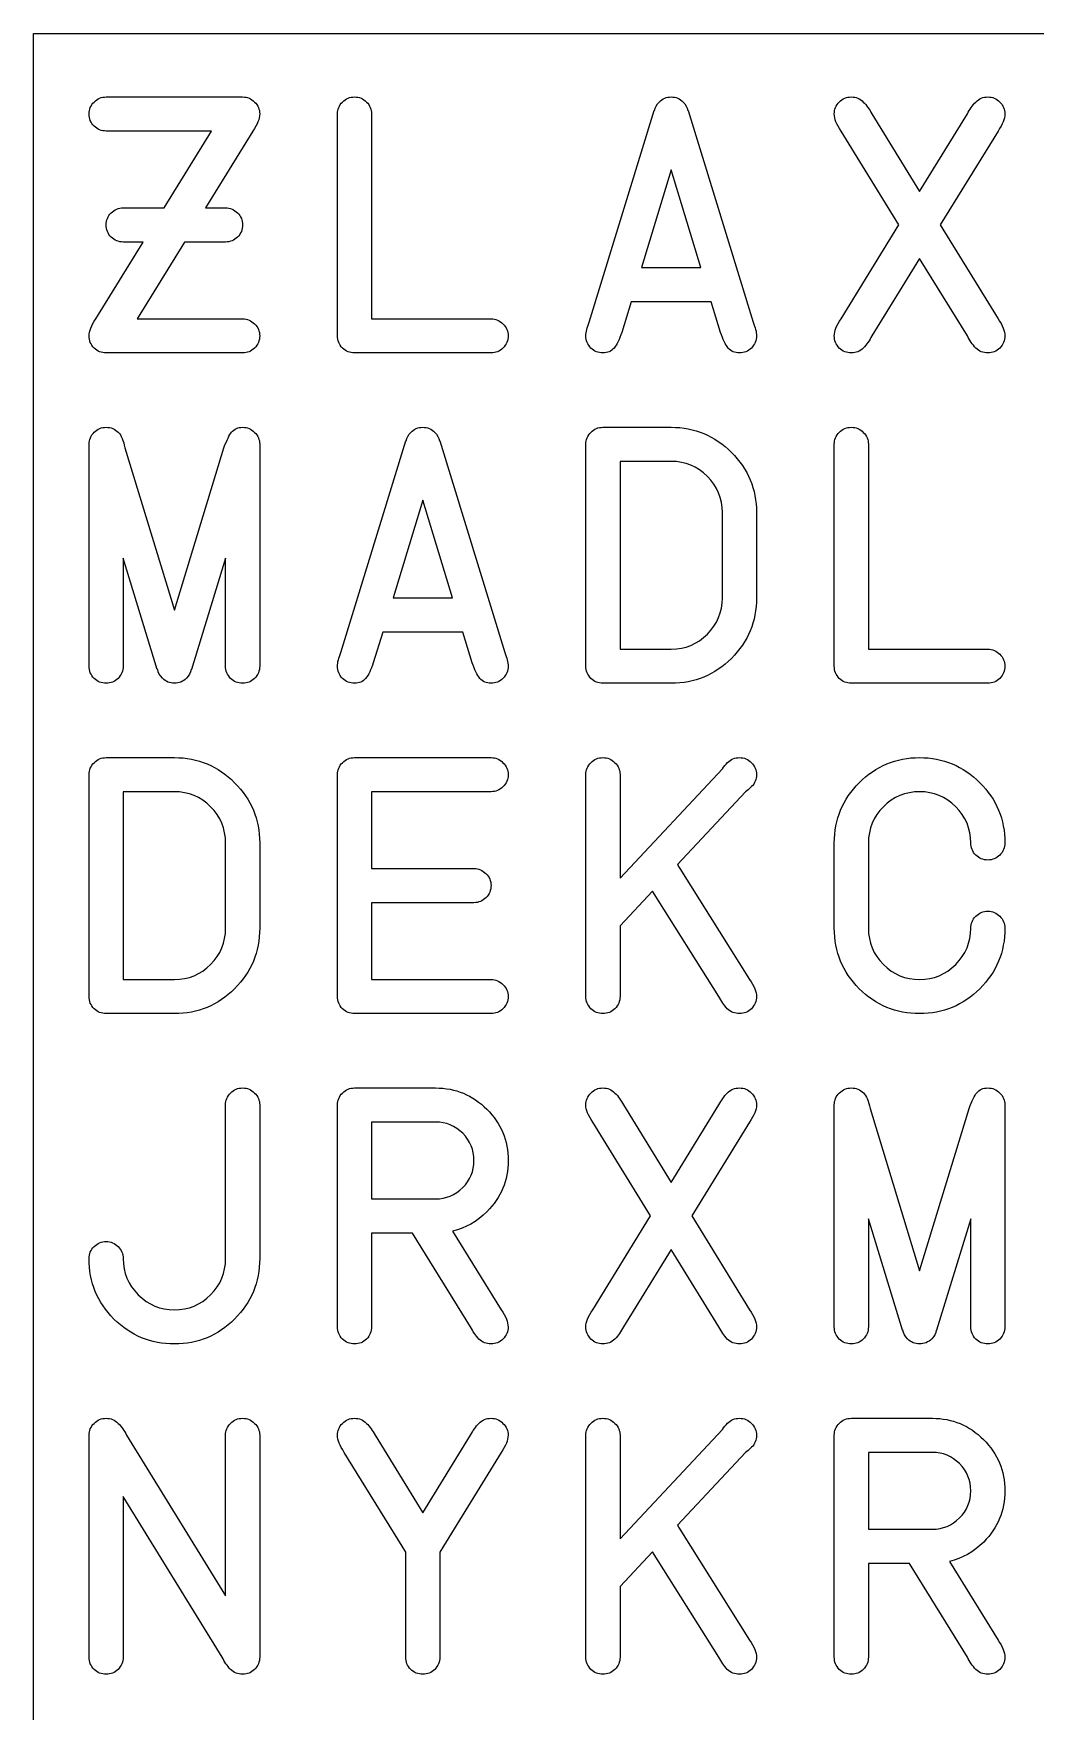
# Model space of a CAD drawing. Extents: x 0.3 to 81.7, y -40.7 to 31.5.
# Drawn here: x 2.86 to 11.42, y 17.19 to 31.53 of the extents above; entities that cross this region are included whole.
import ezdxf

# ---------------------------------------------------------------- set-up
doc = ezdxf.new("R2010")
doc.units = 0
doc.layers.add('Layer_1', color=7, linetype='CONTINUOUS')

msp = doc.modelspace()

# ---------------------------------------------------------------- linework, layer by layer
at = {"layer": 'Layer_1', "color": 7}
for p, q in [((2.8575, 31.531278), (81.710386, 31.531278)), ((2.8575, 2.8575), (2.8575, 31.531278)), ((3.478204, 30.989793), (4.644943, 30.989793)), ((5.455826, 28.948), (5.455826, 30.843952)), ((5.747511, 30.843952), (5.747511, 29.093844)), ((5.747511, 30.843952), (5.747511, 30.843952)), ((7.60846, 29.064673), (8.162661, 30.87312)), ((8.162661, 30.87312), (8.165579, 30.87312)), ((8.45143, 30.87312), (8.454345, 30.87312)), ((8.454345, 30.87312), (9.008547, 29.064673)), ((10.023612, 30.843952), (10.431971, 30.181828)), ((10.431971, 30.181828), (10.840329, 30.843952)), ((4.37951, 30.698108), (3.478204, 30.698108)), ((3.975526, 30.041817), (4.37951, 30.698108)), ((4.732448, 30.698108), (4.328465, 30.041817)), ((10.255501, 29.895976), (9.761096, 30.698108)), ((11.102845, 30.698108), (10.60844, 29.895976)), ((8.308503, 30.365588), (8.054737, 29.53137)), ((8.562269, 29.53137), (8.308503, 30.365588)), ((3.624046, 30.041817), (3.975526, 30.041817)), ((4.328465, 30.041817), (4.4991, 30.041817)), ((9.761096, 29.093844), (10.255501, 29.895976)), ((10.60844, 29.895976), (11.102845, 29.093844)), ((3.390698, 29.093844), (3.794682, 29.750132)), ((3.794682, 29.750132), (3.624046, 29.750132)), ((4.14762, 29.750132), (3.743637, 29.093844)), ((4.4991, 29.750132), (4.14762, 29.750132)), ((10.431971, 29.610124), (10.023612, 28.948)), ((10.840329, 28.948), (10.431971, 29.610124)), ((8.054737, 29.53137), (8.562269, 29.53137)), ((7.965774, 29.239685), (7.88556, 28.977168)), ((8.651233, 29.239685), (7.965774, 29.239685)), ((8.731446, 28.977168), (8.651233, 29.239685)), ((3.743637, 29.093844), (4.644943, 29.093844)), ((5.747511, 29.093844), (6.768408, 29.093844)), ((4.644943, 28.802159), (3.478204, 28.802159)), ((6.768408, 28.802159), (5.601669, 28.802159)), ((7.725134, 28.167218), (8.308503, 28.167218)), ((3.332362, 26.125425), (3.332362, 28.021377)), ((3.638631, 27.992206), (4.061573, 26.603789)), ((4.061573, 26.603789), (4.484516, 27.992206)), ((4.790785, 28.021377), (4.790785, 26.125425)), ((4.790785, 28.021377), (4.790785, 28.021377)), ((5.484993, 26.242098), (6.039193, 28.050545)), ((6.039193, 28.050545), (6.042112, 28.050545)), ((6.327963, 28.050545), (6.330881, 28.050545)), ((6.330881, 28.050545), (6.885082, 26.242098)), ((7.579291, 26.125425), (7.579291, 28.021377)), ((9.702757, 26.125425), (9.702757, 28.021377)), ((9.994441, 28.021377), (9.994441, 26.271266)), ((9.994441, 28.021377), (9.994441, 28.021377)), ((7.870976, 27.875533), (7.870976, 26.271266)), ((8.308503, 27.875533), (7.870976, 27.875533)), ((6.185036, 27.543013), (5.93127, 26.708795)), ((6.438802, 26.708795), (6.185036, 27.543013)), ((8.74603, 26.708795), (8.74603, 27.438007)), ((9.037715, 27.438007), (9.037715, 26.708795)), ((3.915731, 26.096257), (3.624046, 27.048608)), ((3.624046, 27.048608), (3.624046, 26.125425)), ((4.4991, 27.048608), (4.207416, 26.096257)), ((4.4991, 26.125425), (4.4991, 27.048608)), ((5.93127, 26.708795), (6.438802, 26.708795)), ((5.842306, 26.41711), (5.762093, 26.154593)), ((6.527768, 26.41711), (5.842306, 26.41711)), ((6.607981, 26.154593), (6.527768, 26.41711)), ((7.870976, 26.271266), (8.308503, 26.271266)), ((9.994441, 26.271266), (11.015338, 26.271266)), ((3.918647, 26.096257), (3.915731, 26.096257)), ((4.207416, 26.096257), (4.204498, 26.096257)), ((8.308503, 25.979584), (7.725134, 25.979584)), ((11.015338, 25.979584), (9.848599, 25.979584)), ((3.478204, 25.344643), (4.061573, 25.344643)), ((5.601669, 25.344643), (6.768408, 25.344643)), ((7.870976, 24.314995), (8.74603, 25.249845)), ((3.332361, 23.30285), (3.332361, 25.198802)), ((5.455826, 23.30285), (5.455826, 25.198802)), ((7.579291, 23.30285), (7.579291, 25.198802)), ((7.870976, 25.198802), (7.870976, 24.314995)), ((3.624046, 25.052958), (3.624046, 23.448691)), ((4.061573, 25.052958), (3.624046, 25.052958)), ((6.768408, 25.052958), (5.747511, 25.052958)), ((5.747511, 25.052958), (5.747511, 24.396667)), ((8.942918, 25.052958), (8.362465, 24.431671)), ((4.4991, 23.88622), (4.4991, 24.615432)), ((4.790785, 24.615432), (4.790785, 23.88622)), ((9.702757, 23.88622), (9.702757, 24.615432)), ((9.994441, 24.615432), (9.994441, 23.88622)), ((5.747511, 24.396667), (6.622565, 24.396667)), ((8.381425, 24.396667), (8.979378, 23.448691)), ((6.622565, 24.104982), (5.747511, 24.104982)), ((5.747511, 24.104982), (5.747511, 23.448691)), ((8.148076, 24.204155), (7.870976, 23.908095)), ((8.716862, 23.30285), (8.148076, 24.204155)), ((7.870976, 23.908095), (7.870976, 23.30285)), ((10.869495, 23.88622), (10.869495, 23.88622)), ((3.624046, 23.448691), (4.061573, 23.448691)), ((5.747511, 23.448691), (6.768408, 23.448691)), ((4.061573, 23.157009), (3.478204, 23.157009)), ((6.768408, 23.157009), (5.601669, 23.157009)), ((5.601669, 22.522068), (6.29442, 22.522068)), ((4.4991, 21.063645), (4.4991, 22.376227)), ((4.790785, 22.376227), (4.790785, 21.063645)), ((5.455826, 20.480275), (5.455826, 22.376227)), ((7.900145, 22.376227), (8.308503, 21.714103)), ((8.308503, 21.714103), (8.716862, 22.376227)), ((9.702755, 20.480275), (9.702755, 22.376227)), ((11.161176, 22.376227), (11.161176, 20.480275)), ((11.161179, 22.376227), (11.161176, 22.376227)), ((6.29442, 22.230383), (5.747511, 22.230383)), ((5.747511, 22.230383), (5.747511, 21.574092)), ((6.29442, 22.230383), (6.29442, 22.230383)), ((8.132034, 21.428251), (7.637628, 22.230383)), ((8.979378, 22.230383), (8.484972, 21.428251)), ((10.009024, 22.347056), (10.431967, 20.958639)), ((10.431967, 20.958639), (10.85491, 22.347056)), ((5.747511, 21.574092), (6.29442, 21.574092)), ((7.637628, 20.626116), (8.132034, 21.428251)), ((8.484972, 21.428251), (8.979378, 20.626116)), ((10.286124, 20.451107), (9.994439, 21.403458)), ((9.994439, 21.403458), (9.994439, 20.480275)), ((10.869491, 21.403458), (10.577806, 20.451107)), ((10.869491, 20.480275), (10.869491, 21.403458)), ((6.097533, 21.282407), (5.747511, 21.282407)), ((5.747511, 21.282407), (5.747511, 20.480275)), ((6.593397, 20.480275), (6.097533, 21.282407)), ((6.440262, 21.298451), (6.855913, 20.626116)), ((8.308503, 21.142399), (7.900145, 20.480275)), ((8.716862, 20.480275), (8.308503, 21.142399)), ((3.332361, 21.063645), (3.332361, 21.063645)), ((10.28904, 20.451107), (10.286124, 20.451107)), ((10.577806, 20.451107), (10.574891, 20.451107)), ((3.580293, 19.65574), (3.580293, 19.65574)), ((9.848599, 19.699493), (10.54135, 19.699493)), ((3.332361, 17.6577), (3.332361, 19.553652)), ((3.653215, 19.553652), (4.4991, 18.181273)), ((4.4991, 18.181273), (4.4991, 19.553652)), ((4.790785, 19.553652), (4.790785, 17.6577)), ((5.77668, 19.553652), (6.185038, 18.891528)), ((6.185038, 18.891528), (6.593397, 19.553652)), ((7.579291, 17.6577), (7.579291, 19.553652)), ((7.870976, 18.669845), (8.74603, 19.604695)), ((7.870976, 19.553652), (7.870976, 18.669845)), ((9.702757, 17.6577), (9.702757, 19.553652)), ((6.008569, 18.605676), (5.514163, 19.407808)), ((6.855913, 19.407808), (6.361508, 18.605676)), ((8.942918, 19.407808), (8.362465, 18.786521)), ((10.54135, 19.407808), (9.994441, 19.407808)), ((9.994441, 19.407808), (9.994441, 18.751517)), ((10.54135, 19.407808), (10.54135, 19.407808)), ((4.469932, 17.6577), (3.624046, 19.030076)), ((3.624046, 19.030076), (3.624046, 17.6577)), ((8.381425, 18.751517), (8.979378, 17.803541)), ((9.994441, 18.751517), (10.54135, 18.751517)), ((6.039196, 18.55609), (6.008569, 18.605676)), ((6.039196, 17.6577), (6.039196, 18.55609)), ((6.361508, 18.605676), (6.330881, 18.55609)), ((6.330881, 18.55609), (6.330881, 17.6577)), ((8.148076, 18.559005), (7.870976, 18.262945)), ((8.716862, 17.6577), (8.148076, 18.559005)), ((10.344463, 18.459832), (9.994441, 18.459832)), ((9.994441, 18.459832), (9.994441, 17.6577)), ((10.840327, 17.6577), (10.344463, 18.459832)), ((10.687193, 18.475876), (11.102843, 17.803541)), ((7.870976, 18.262945), (7.870976, 17.6577))]:
    msp.add_line(p, q, dxfattribs=at)
for points in [[(3.374656, 30.94604), (3.403824, 30.975209), (3.43834, 30.989793), (3.478204, 30.989793)], [(4.644943, 30.989793), (4.684806, 30.989793), (4.718836, 30.975209), (4.747033, 30.94604)], [(5.498121, 30.94604), (5.527289, 30.975209), (5.561805, 30.989793), (5.601669, 30.989793)], [(5.601669, 30.989793), (5.641532, 30.989793), (5.675562, 30.975209), (5.703759, 30.94604)], [(8.206415, 30.94604), (8.234611, 30.975209), (8.268641, 30.989793), (8.308505, 30.989793)], [(8.308505, 30.989793), (8.348368, 30.989793), (8.382884, 30.975209), (8.412053, 30.94604)], [(9.745053, 30.94604), (9.774221, 30.975209), (9.808737, 30.989793), (9.848601, 30.989793)], [(9.848601, 30.989793), (9.888465, 30.989793), (9.922494, 30.975209), (9.950691, 30.94604)], [(10.911792, 30.94604), (10.94096, 30.975209), (10.975476, 30.989793), (11.01534, 30.989793)], [(11.01534, 30.989793), (11.055204, 30.989793), (11.089234, 30.975209), (11.11743, 30.94604)], [(3.332361, 30.843952), (3.332361, 30.883815), (3.34646, 30.917844), (3.374656, 30.94604)], [(3.374656, 30.740402), (3.34646, 30.76957), (3.332361, 30.804087), (3.332361, 30.843952)], [(4.790785, 30.843952), (4.790785, 30.804087), (4.771339, 30.755472), (4.732448, 30.698108)], [(4.747033, 30.94604), (4.776201, 30.917844), (4.790785, 30.883815), (4.790785, 30.843952)], [(5.455826, 30.843952), (5.455826, 30.883815), (5.469924, 30.917844), (5.498121, 30.94604)], [(5.703759, 30.94604), (5.732927, 30.917844), (5.747511, 30.883815), (5.747511, 30.843952)], [(8.165579, 30.87312), (8.170441, 30.900343), (8.184053, 30.92465), (8.206415, 30.94604)], [(8.412053, 30.94604), (8.433443, 30.92465), (8.446569, 30.900343), (8.45143, 30.87312)], [(9.702759, 30.843952), (9.702759, 30.883815), (9.716857, 30.917844), (9.745053, 30.94604)], [(9.761096, 30.698108), (9.722204, 30.755472), (9.702759, 30.804087), (9.702759, 30.843952)], [(9.950691, 30.94604), (9.979859, 30.917844), (10.004166, 30.883815), (10.023612, 30.843952)], [(10.840329, 30.843952), (10.859775, 30.883815), (10.883596, 30.917844), (10.911792, 30.94604)], [(11.161182, 30.843952), (11.161182, 30.804087), (11.141737, 30.755472), (11.102845, 30.698108)], [(11.11743, 30.94604), (11.146598, 30.917844), (11.161182, 30.883815), (11.161182, 30.843952)], [(3.478204, 30.698108), (3.43834, 30.698108), (3.403824, 30.712206), (3.374656, 30.740402)], [(3.478204, 29.895976), (3.478204, 29.935839), (3.492302, 29.969868), (3.520498, 29.998064)], [(3.520498, 29.998064), (3.549667, 30.027233), (3.584183, 30.041817), (3.624046, 30.041817)], [(4.4991, 30.041817), (4.538964, 30.041817), (4.572994, 30.027233), (4.60119, 29.998064)], [(4.60119, 29.998064), (4.630359, 29.969868), (4.644943, 29.935839), (4.644943, 29.895976)], [(3.520498, 29.792429), (3.492302, 29.821597), (3.478204, 29.856113), (3.478204, 29.895976)], [(4.644943, 29.895976), (4.644943, 29.856113), (4.630359, 29.821597), (4.60119, 29.792429)], [(3.624046, 29.750132), (3.584183, 29.750132), (3.549667, 29.764231), (3.520498, 29.792429)], [(4.60119, 29.792429), (4.572994, 29.764231), (4.538964, 29.750132), (4.4991, 29.750132)], [(3.332361, 28.948), (3.332361, 28.987863), (3.351807, 29.036478), (3.390698, 29.093844)], [(4.644943, 29.093844), (4.684806, 29.093844), (4.718836, 29.07926), (4.747033, 29.050091)], [(4.747033, 29.050091), (4.776201, 29.021893), (4.790785, 28.987863), (4.790785, 28.948)], [(6.768408, 29.093844), (6.808271, 29.093844), (6.842301, 29.07926), (6.870497, 29.050091)], [(6.870497, 29.050091), (6.899666, 29.021893), (6.91425, 28.987863), (6.91425, 28.948)], [(7.579291, 28.948), (7.579291, 28.981058), (7.589014, 29.019949), (7.60846, 29.064673)], [(7.88556, 28.977168), (7.866115, 28.91786), (7.844238, 28.873621), (7.819931, 28.844453)], [(8.795617, 28.844453), (8.772282, 28.873621), (8.750892, 28.91786), (8.731446, 28.977168)], [(9.008547, 29.064673), (9.027992, 29.019949), (9.037715, 28.981058), (9.037715, 28.948)], [(9.702759, 28.948), (9.702759, 28.987863), (9.722204, 29.036478), (9.761096, 29.093844)], [(11.102845, 29.093844), (11.141737, 29.036478), (11.161182, 28.987863), (11.161182, 28.948)], [(3.374656, 28.844453), (3.34646, 28.873621), (3.332361, 28.908137), (3.332361, 28.948)], [(3.478204, 28.802159), (3.43834, 28.802159), (3.403824, 28.816257), (3.374656, 28.844453)], [(4.747033, 28.844453), (4.718836, 28.816257), (4.684806, 28.802159), (4.644943, 28.802159)], [(4.790785, 28.948), (4.790785, 28.908137), (4.776201, 28.873621), (4.747033, 28.844453)], [(5.498121, 28.844453), (5.469924, 28.873621), (5.455826, 28.908137), (5.455826, 28.948)], [(5.601669, 28.802159), (5.561805, 28.802159), (5.527289, 28.816257), (5.498121, 28.844453)], [(6.870497, 28.844453), (6.842301, 28.816257), (6.808271, 28.802159), (6.768408, 28.802159)], [(6.91425, 28.948), (6.91425, 28.908137), (6.899666, 28.873621), (6.870497, 28.844453)], [(7.621586, 28.844453), (7.593389, 28.873621), (7.579291, 28.908137), (7.579291, 28.948)], [(7.725134, 28.802159), (7.68527, 28.802159), (7.650754, 28.816257), (7.621586, 28.844453)], [(7.819931, 28.844453), (7.796596, 28.816257), (7.764997, 28.802159), (7.725134, 28.802159)], [(8.891873, 28.802159), (8.852009, 28.802159), (8.819924, 28.816257), (8.795617, 28.844453)], [(8.993962, 28.844453), (8.965766, 28.816257), (8.931736, 28.802159), (8.891873, 28.802159)], [(9.037715, 28.948), (9.037715, 28.908137), (9.023131, 28.873621), (8.993962, 28.844453)], [(9.745053, 28.844453), (9.716857, 28.873621), (9.702759, 28.908137), (9.702759, 28.948)], [(9.848601, 28.802159), (9.808737, 28.802159), (9.774221, 28.816257), (9.745053, 28.844453)], [(9.950691, 28.844453), (9.922494, 28.816257), (9.888465, 28.802159), (9.848601, 28.802159)], [(10.023612, 28.948), (10.004166, 28.908137), (9.979859, 28.873621), (9.950691, 28.844453)], [(10.911792, 28.844453), (10.883596, 28.873621), (10.859775, 28.908137), (10.840329, 28.948)], [(11.01534, 28.802159), (10.975476, 28.802159), (10.94096, 28.816257), (10.911792, 28.844453)], [(11.11743, 28.844453), (11.089234, 28.816257), (11.055204, 28.802159), (11.01534, 28.802159)], [(11.161182, 28.948), (11.161182, 28.908137), (11.146598, 28.873621), (11.11743, 28.844453)], [(3.332362, 28.021377), (3.332362, 28.06124), (3.346946, 28.095756), (3.376114, 28.124924)], [(3.376114, 28.124924), (3.404311, 28.15312), (3.438341, 28.167218), (3.478204, 28.167218)], [(3.478204, 28.167218), (3.518068, 28.167218), (3.552584, 28.15312), (3.581752, 28.124924)], [(3.581752, 28.124924), (3.607032, 28.098672), (3.625991, 28.054433), (3.638631, 27.992206)], [(4.484516, 27.992206), (4.509796, 28.058322), (4.531672, 28.102561), (4.550146, 28.124924)], [(4.550146, 28.124924), (4.57348, 28.15312), (4.605079, 28.167218), (4.644943, 28.167218)], [(4.644943, 28.167218), (4.684807, 28.167218), (4.718837, 28.152634), (4.747033, 28.123465)], [(4.747033, 28.123465), (4.776201, 28.095269), (4.790785, 28.06124), (4.790785, 28.021377)], [(6.042112, 28.050545), (6.046973, 28.077768), (6.060585, 28.102075), (6.082948, 28.123465)], [(6.082948, 28.123465), (6.111144, 28.152634), (6.145173, 28.167218), (6.185037, 28.167218)], [(6.185037, 28.167218), (6.224901, 28.167218), (6.259417, 28.152634), (6.288585, 28.123465)], [(6.288585, 28.123465), (6.309975, 28.102075), (6.323101, 28.077768), (6.327963, 28.050545)], [(7.579291, 28.021377), (7.579291, 28.06124), (7.593389, 28.095269), (7.621586, 28.123465)], [(7.621586, 28.123465), (7.650754, 28.152634), (7.68527, 28.167218), (7.725134, 28.167218)], [(8.308503, 28.167218), (8.509766, 28.167218), (8.681373, 28.095756), (8.823327, 27.952831)], [(9.702757, 28.021377), (9.702757, 28.06124), (9.716855, 28.095269), (9.745051, 28.123465)], [(9.745051, 28.123465), (9.774219, 28.152634), (9.808735, 28.167218), (9.848599, 28.167218)], [(9.848599, 28.167218), (9.888462, 28.167218), (9.922492, 28.152634), (9.950688, 28.123465)], [(9.950688, 28.123465), (9.979857, 28.095269), (9.994441, 28.06124), (9.994441, 28.021377)], [(8.617689, 27.747192), (8.532128, 27.832753), (8.429066, 27.875533), (8.308503, 27.875533)], [(8.823327, 27.952831), (8.966252, 27.810877), (9.037715, 27.639269), (9.037715, 27.438007)], [(8.74603, 27.438007), (8.74603, 27.55857), (8.70325, 27.661632), (8.617689, 27.747192)], [(8.617689, 26.39961), (8.70325, 26.48517), (8.74603, 26.588232), (8.74603, 26.708795)], [(9.037715, 26.708795), (9.037715, 26.507533), (8.966252, 26.335439), (8.823327, 26.192512)], [(8.308503, 26.271266), (8.429066, 26.271266), (8.532128, 26.314047), (8.617689, 26.39961)], [(5.455824, 26.125425), (5.455824, 26.158483), (5.465547, 26.197374), (5.484993, 26.242098)], [(6.885082, 26.242098), (6.904527, 26.197374), (6.91425, 26.158483), (6.91425, 26.125425)], [(11.015338, 26.271266), (11.055201, 26.271266), (11.089231, 26.256683), (11.117427, 26.227516)], [(3.374656, 26.021878), (3.34646, 26.051046), (3.332362, 26.085562), (3.332362, 26.125425)], [(3.624046, 26.125425), (3.624046, 26.085562), (3.609462, 26.051046), (3.580294, 26.021878)], [(3.959482, 26.023337), (3.93712, 26.044725), (3.923508, 26.069032), (3.918647, 26.096257)], [(4.204498, 26.096257), (4.199636, 26.069032), (4.18651, 26.044725), (4.16512, 26.023337)], [(4.541395, 26.021878), (4.513198, 26.051046), (4.4991, 26.085562), (4.4991, 26.125425)], [(4.790785, 26.125425), (4.790785, 26.085562), (4.776201, 26.051046), (4.747033, 26.021878)], [(5.498118, 26.021878), (5.469922, 26.051046), (5.455824, 26.085562), (5.455824, 26.125425)], [(5.762093, 26.154593), (5.742647, 26.095285), (5.720771, 26.051046), (5.696464, 26.021878)], [(6.672152, 26.021878), (6.648817, 26.051046), (6.627427, 26.095285), (6.607981, 26.154593)], [(6.91425, 26.125425), (6.91425, 26.085562), (6.899666, 26.051046), (6.870498, 26.021878)], [(7.621586, 26.021878), (7.593389, 26.051046), (7.579291, 26.085562), (7.579291, 26.125425)], [(8.823327, 26.192512), (8.681373, 26.05056), (8.509766, 25.979584), (8.308503, 25.979584)], [(9.745051, 26.021878), (9.716855, 26.051046), (9.702757, 26.085562), (9.702757, 26.125425)], [(11.117427, 26.227516), (11.146596, 26.199318), (11.16118, 26.165288), (11.16118, 26.125425)], [(11.16118, 26.125425), (11.16118, 26.085562), (11.146596, 26.051046), (11.117427, 26.021878)], [(3.478204, 25.979584), (3.438341, 25.979584), (3.403825, 25.993682), (3.374656, 26.021878)], [(3.580294, 26.021878), (3.552098, 25.993682), (3.518068, 25.979584), (3.478204, 25.979584)], [(4.061572, 25.979584), (4.021709, 25.979584), (3.987679, 25.994168), (3.959482, 26.023337)], [(4.16512, 26.023337), (4.135952, 25.994168), (4.101436, 25.979584), (4.061572, 25.979584)], [(4.644943, 25.979584), (4.605079, 25.979584), (4.570563, 25.993682), (4.541395, 26.021878)], [(4.747033, 26.021878), (4.718836, 25.993682), (4.684806, 25.979584), (4.644943, 25.979584)], [(5.601667, 25.979584), (5.561803, 25.979584), (5.527287, 25.993682), (5.498118, 26.021878)], [(5.696464, 26.021878), (5.673129, 25.993682), (5.64153, 25.979584), (5.601667, 25.979584)], [(6.768408, 25.979584), (6.728544, 25.979584), (6.696459, 25.993682), (6.672152, 26.021878)], [(6.870498, 26.021878), (6.842301, 25.993682), (6.808272, 25.979584), (6.768408, 25.979584)], [(7.725134, 25.979584), (7.68527, 25.979584), (7.650754, 25.993682), (7.621586, 26.021878)], [(9.848599, 25.979584), (9.808735, 25.979584), (9.774219, 25.993682), (9.745051, 26.021878)], [(11.117427, 26.021878), (11.089231, 25.993682), (11.055201, 25.979584), (11.015338, 25.979584)], [(3.332361, 25.198802), (3.332361, 25.238665), (3.34646, 25.272694), (3.374656, 25.30089)], [(3.374656, 25.30089), (3.403824, 25.330059), (3.43834, 25.344643), (3.478204, 25.344643)], [(4.061573, 25.344643), (4.262836, 25.344643), (4.434444, 25.273181), (4.576397, 25.130256)], [(5.455826, 25.198802), (5.455826, 25.238665), (5.469924, 25.272694), (5.498121, 25.30089)], [(5.498121, 25.30089), (5.527289, 25.330059), (5.561805, 25.344643), (5.601669, 25.344643)], [(6.768408, 25.344643), (6.808271, 25.344643), (6.842301, 25.330059), (6.870497, 25.30089)], [(6.870497, 25.30089), (6.899666, 25.272694), (6.91425, 25.238665), (6.91425, 25.198802)], [(7.579291, 25.198802), (7.579291, 25.238665), (7.593389, 25.272694), (7.621586, 25.30089)], [(7.621586, 25.30089), (7.650754, 25.330059), (7.68527, 25.344643), (7.725134, 25.344643)], [(7.725134, 25.344643), (7.764997, 25.344643), (7.799027, 25.330059), (7.827223, 25.30089)], [(7.827223, 25.30089), (7.856392, 25.272694), (7.870976, 25.238665), (7.870976, 25.198802)], [(8.74603, 25.249845), (8.75867, 25.268321), (8.773254, 25.285822), (8.789783, 25.302349)], [(8.789783, 25.302349), (8.817979, 25.330545), (8.852009, 25.344643), (8.891873, 25.344643)], [(8.891873, 25.344643), (8.931736, 25.344643), (8.965766, 25.330059), (8.993962, 25.30089)], [(8.993962, 25.30089), (9.023131, 25.272694), (9.037715, 25.238665), (9.037715, 25.198802)], [(9.915686, 25.130256), (10.058612, 25.273181), (10.230706, 25.344643), (10.431968, 25.344643)], [(10.431968, 25.344643), (10.633231, 25.344643), (10.804839, 25.273181), (10.946792, 25.130256)], [(4.576397, 25.130256), (4.719322, 24.988302), (4.790785, 24.816694), (4.790785, 24.615432)], [(6.870497, 25.095252), (6.842301, 25.067056), (6.808271, 25.052958), (6.768408, 25.052958)], [(6.91425, 25.198802), (6.91425, 25.158937), (6.899666, 25.12442), (6.870497, 25.095252)], [(8.995421, 25.096711), (8.975003, 25.076293), (8.957502, 25.061709), (8.942918, 25.052958)], [(9.037715, 25.198802), (9.037715, 25.158937), (9.023617, 25.124907), (8.995421, 25.096711)], [(9.702757, 24.615432), (9.702757, 24.816694), (9.773733, 24.988302), (9.915686, 25.130256)], [(10.946792, 25.130256), (11.089717, 24.988302), (11.16118, 24.816694), (11.16118, 24.615432)], [(4.370759, 24.924617), (4.285198, 25.010178), (4.182136, 25.052958), (4.061573, 25.052958)], [(10.431968, 25.052958), (10.311405, 25.052958), (10.208343, 25.010178), (10.122783, 24.924617)], [(10.741154, 24.924617), (10.655593, 25.010178), (10.552531, 25.052958), (10.431968, 25.052958)], [(4.4991, 24.615432), (4.4991, 24.735995), (4.45632, 24.839057), (4.370759, 24.924617)], [(10.122783, 24.924617), (10.037222, 24.839057), (9.994441, 24.735995), (9.994441, 24.615432)], [(10.869495, 24.615432), (10.869495, 24.735995), (10.826715, 24.839057), (10.741154, 24.924617)], [(10.91179, 24.511884), (10.883594, 24.541053), (10.869495, 24.575569), (10.869495, 24.615432)], [(11.16118, 24.615432), (11.16118, 24.575569), (11.146596, 24.541053), (11.117427, 24.511884)], [(6.622565, 24.396667), (6.662429, 24.396667), (6.696459, 24.382083), (6.724655, 24.352914)], [(8.362465, 24.431671), (8.36927, 24.420984), (8.37559, 24.409316), (8.381425, 24.396667)], [(11.015338, 24.469588), (10.975474, 24.469588), (10.940958, 24.483687), (10.91179, 24.511884)], [(11.117427, 24.511884), (11.089231, 24.483687), (11.055201, 24.469588), (11.015338, 24.469588)], [(6.724655, 24.352914), (6.753823, 24.324718), (6.768408, 24.290689), (6.768408, 24.250826)], [(6.768408, 24.250826), (6.768408, 24.210963), (6.753823, 24.176447), (6.724655, 24.147279)], [(6.724655, 24.147279), (6.696459, 24.119081), (6.662429, 24.104982), (6.622565, 24.104982)], [(10.869495, 23.88622), (10.869495, 23.926083), (10.883594, 23.960113), (10.91179, 23.988308)], [(10.91179, 23.988308), (10.940958, 24.017477), (10.975474, 24.032061), (11.015338, 24.032061)], [(11.015338, 24.032061), (11.055201, 24.032061), (11.089231, 24.017477), (11.117427, 23.988308)], [(11.117427, 23.988308), (11.146596, 23.960113), (11.16118, 23.926083), (11.16118, 23.88622)], [(4.370759, 23.577035), (4.45632, 23.662595), (4.4991, 23.765657), (4.4991, 23.88622)], [(4.790785, 23.88622), (4.790785, 23.684958), (4.719322, 23.512864), (4.576397, 23.369937)], [(9.915686, 23.369937), (9.773733, 23.512864), (9.702757, 23.684958), (9.702757, 23.88622)], [(9.994441, 23.88622), (9.994441, 23.765657), (10.037222, 23.662595), (10.122783, 23.577035)], [(10.741154, 23.577035), (10.826715, 23.662595), (10.869495, 23.765657), (10.869495, 23.88622)], [(11.16118, 23.88622), (11.16118, 23.684958), (11.089717, 23.512864), (10.946792, 23.369937)], [(4.061573, 23.448691), (4.182136, 23.448691), (4.285198, 23.491472), (4.370759, 23.577035)], [(10.122783, 23.577035), (10.208343, 23.491472), (10.311405, 23.448691), (10.431968, 23.448691)], [(10.431968, 23.448691), (10.552531, 23.448691), (10.655593, 23.491472), (10.741154, 23.577035)], [(4.576397, 23.369937), (4.434444, 23.227985), (4.262836, 23.157009), (4.061573, 23.157009)], [(6.768408, 23.448691), (6.808271, 23.448691), (6.842301, 23.434108), (6.870497, 23.404941)], [(6.870497, 23.404941), (6.899666, 23.376743), (6.91425, 23.342713), (6.91425, 23.30285)], [(8.979378, 23.448691), (9.01827, 23.391327), (9.037715, 23.342713), (9.037715, 23.30285)], [(10.431968, 23.157009), (10.230706, 23.157009), (10.058612, 23.227985), (9.915686, 23.369937)], [(10.946792, 23.369937), (10.804839, 23.227985), (10.633231, 23.157009), (10.431968, 23.157009)], [(3.374656, 23.199303), (3.34646, 23.228471), (3.332361, 23.262987), (3.332361, 23.30285)], [(5.498121, 23.199303), (5.469924, 23.228471), (5.455826, 23.262987), (5.455826, 23.30285)], [(6.91425, 23.30285), (6.91425, 23.262987), (6.899666, 23.228471), (6.870497, 23.199303)], [(7.621586, 23.199303), (7.593389, 23.228471), (7.579291, 23.262987), (7.579291, 23.30285)], [(7.870976, 23.30285), (7.870976, 23.262987), (7.856392, 23.228471), (7.827223, 23.199303)], [(8.788325, 23.199303), (8.760129, 23.228471), (8.736308, 23.262987), (8.716862, 23.30285)], [(9.037715, 23.30285), (9.037715, 23.262987), (9.023131, 23.228471), (8.993962, 23.199303)], [(3.478204, 23.157009), (3.43834, 23.157009), (3.403824, 23.171107), (3.374656, 23.199303)], [(5.601669, 23.157009), (5.561805, 23.157009), (5.527289, 23.171107), (5.498121, 23.199303)], [(6.870497, 23.199303), (6.842301, 23.171107), (6.808271, 23.157009), (6.768408, 23.157009)], [(7.725134, 23.157009), (7.68527, 23.157009), (7.650754, 23.171107), (7.621586, 23.199303)], [(7.827223, 23.199303), (7.799027, 23.171107), (7.764997, 23.157009), (7.725134, 23.157009)], [(8.891873, 23.157009), (8.852009, 23.157009), (8.817493, 23.171107), (8.788325, 23.199303)], [(8.993962, 23.199303), (8.965766, 23.171107), (8.931737, 23.157009), (8.891873, 23.157009)], [(4.541395, 22.478315), (4.570563, 22.507484), (4.605079, 22.522068), (4.644943, 22.522068)], [(4.644943, 22.522068), (4.684806, 22.522068), (4.718836, 22.507484), (4.747033, 22.478315)], [(5.498121, 22.478315), (5.527289, 22.507484), (5.561805, 22.522068), (5.601669, 22.522068)], [(6.29442, 22.522068), (6.465542, 22.522068), (6.611384, 22.461301), (6.731947, 22.339767)], [(7.621586, 22.478315), (7.650754, 22.507484), (7.68527, 22.522068), (7.725134, 22.522068)], [(7.725134, 22.522068), (7.764997, 22.522068), (7.799027, 22.507484), (7.827223, 22.478315)], [(8.788325, 22.478315), (8.817493, 22.507484), (8.852009, 22.522068), (8.891873, 22.522068)], [(8.891873, 22.522068), (8.931736, 22.522068), (8.965766, 22.507484), (8.993962, 22.478315)], [(9.746507, 22.479774), (9.774704, 22.50797), (9.808733, 22.522068), (9.848597, 22.522068)], [(9.848597, 22.522068), (9.888461, 22.522068), (9.922977, 22.50797), (9.952145, 22.479774)], [(10.920538, 22.479774), (10.943873, 22.50797), (10.975472, 22.522068), (11.015336, 22.522068)], [(11.015336, 22.522068), (11.0552, 22.522068), (11.08923, 22.507484), (11.117426, 22.478315)], [(4.4991, 22.376227), (4.4991, 22.41609), (4.513198, 22.450119), (4.541395, 22.478315)], [(4.747033, 22.478315), (4.776201, 22.450119), (4.790785, 22.41609), (4.790785, 22.376227)], [(5.455826, 22.376227), (5.455826, 22.41609), (5.469924, 22.450119), (5.498121, 22.478315)], [(7.579291, 22.376227), (7.579291, 22.41609), (7.593389, 22.450119), (7.621586, 22.478315)], [(7.637628, 22.230383), (7.598737, 22.287747), (7.579291, 22.336362), (7.579291, 22.376227)], [(7.827223, 22.478315), (7.856392, 22.450119), (7.880699, 22.41609), (7.900145, 22.376227)], [(8.716862, 22.376227), (8.736307, 22.41609), (8.760128, 22.450119), (8.788325, 22.478315)], [(9.037715, 22.376227), (9.037715, 22.336362), (9.018269, 22.287747), (8.979378, 22.230383)], [(8.993962, 22.478315), (9.023131, 22.450119), (9.037715, 22.41609), (9.037715, 22.376227)], [(9.702755, 22.376227), (9.702755, 22.41609), (9.717339, 22.450606), (9.746507, 22.479774)], [(9.952145, 22.479774), (9.977424, 22.453522), (9.996384, 22.409283), (10.009024, 22.347056)], [(10.85491, 22.347056), (10.880189, 22.413172), (10.902065, 22.457411), (10.920538, 22.479774)], [(11.117426, 22.478315), (11.146594, 22.450119), (11.161179, 22.41609), (11.161179, 22.376227)], [(6.526309, 22.134128), (6.462139, 22.198298), (6.384842, 22.230383), (6.29442, 22.230383)], [(6.731947, 22.339767), (6.853482, 22.219203), (6.91425, 22.07336), (6.91425, 21.902238)], [(6.622565, 21.902238), (6.622565, 21.99266), (6.59048, 22.069957), (6.526309, 22.134128)], [(6.526309, 21.67035), (6.59048, 21.734519), (6.622565, 21.811815), (6.622565, 21.902238)], [(6.91425, 21.902238), (6.91425, 21.731117), (6.853969, 21.585275), (6.733406, 21.464711)], [(6.29442, 21.574092), (6.384842, 21.574092), (6.462139, 21.606178), (6.526309, 21.67035)], [(6.733406, 21.464711), (6.647845, 21.379151), (6.55013, 21.323731), (6.440262, 21.298451)], [(3.332361, 21.063645), (3.332361, 21.103508), (3.34646, 21.137538), (3.374656, 21.165733)], [(3.374656, 21.165733), (3.403824, 21.194902), (3.43834, 21.209486), (3.478204, 21.209486)], [(3.478204, 21.209486), (3.518067, 21.209486), (3.552097, 21.194902), (3.580293, 21.165733)], [(3.580293, 21.165733), (3.609462, 21.137538), (3.624046, 21.103508), (3.624046, 21.063645)], [(3.545291, 20.547362), (3.403338, 20.690289), (3.332361, 20.862383), (3.332361, 21.063645)], [(3.624046, 21.063645), (3.624046, 20.943082), (3.666827, 20.84002), (3.752387, 20.75446)], [(4.370759, 20.75446), (4.45632, 20.84002), (4.4991, 20.943082), (4.4991, 21.063645)], [(4.790785, 21.063645), (4.790785, 20.862383), (4.719322, 20.690289), (4.576397, 20.547362)], [(3.752387, 20.75446), (3.837948, 20.668897), (3.94101, 20.626116), (4.061573, 20.626116)], [(4.061573, 20.626116), (4.182136, 20.626116), (4.285198, 20.668897), (4.370759, 20.75446)], [(4.061573, 20.334434), (3.860311, 20.334434), (3.688217, 20.40541), (3.545291, 20.547362)], [(4.576397, 20.547362), (4.434444, 20.40541), (4.262836, 20.334434), (4.061573, 20.334434)], [(6.855913, 20.626116), (6.894804, 20.568752), (6.91425, 20.520138), (6.91425, 20.480275)], [(7.579291, 20.480275), (7.579291, 20.520138), (7.598737, 20.568752), (7.637628, 20.626116)], [(8.979378, 20.626116), (9.018269, 20.568752), (9.037715, 20.520138), (9.037715, 20.480275)], [(5.498121, 20.376728), (5.469924, 20.405896), (5.455826, 20.440412), (5.455826, 20.480275)], [(5.601669, 20.334434), (5.561805, 20.334434), (5.527289, 20.348532), (5.498121, 20.376728)], [(5.703759, 20.376728), (5.675562, 20.348532), (5.641532, 20.334434), (5.601669, 20.334434)], [(5.747511, 20.480275), (5.747511, 20.440412), (5.732927, 20.405896), (5.703759, 20.376728)], [(6.66486, 20.376728), (6.636663, 20.405896), (6.612843, 20.440412), (6.593397, 20.480275)], [(6.768408, 20.334434), (6.728544, 20.334434), (6.694028, 20.348532), (6.66486, 20.376728)], [(6.870497, 20.376728), (6.842301, 20.348532), (6.808271, 20.334434), (6.768408, 20.334434)], [(6.91425, 20.480275), (6.91425, 20.440412), (6.899666, 20.405896), (6.870497, 20.376728)], [(7.621586, 20.376728), (7.593389, 20.405896), (7.579291, 20.440412), (7.579291, 20.480275)], [(7.725134, 20.334434), (7.68527, 20.334434), (7.650754, 20.348532), (7.621586, 20.376728)], [(7.827223, 20.376728), (7.799027, 20.348532), (7.764997, 20.334434), (7.725134, 20.334434)], [(7.900145, 20.480275), (7.880699, 20.440412), (7.856392, 20.405896), (7.827223, 20.376728)], [(8.788325, 20.376728), (8.760128, 20.405896), (8.736307, 20.440412), (8.716862, 20.480275)], [(8.891873, 20.334434), (8.852009, 20.334434), (8.817493, 20.348532), (8.788325, 20.376728)], [(8.993962, 20.376728), (8.965766, 20.348532), (8.931736, 20.334434), (8.891873, 20.334434)], [(9.037715, 20.480275), (9.037715, 20.440412), (9.023131, 20.405896), (8.993962, 20.376728)], [(9.745049, 20.376728), (9.716853, 20.405896), (9.702755, 20.440412), (9.702755, 20.480275)], [(9.848597, 20.334434), (9.808733, 20.334434), (9.774217, 20.348532), (9.745049, 20.376728)], [(9.950687, 20.376728), (9.922491, 20.348532), (9.888461, 20.334434), (9.848597, 20.334434)], [(9.994439, 20.480275), (9.994439, 20.440412), (9.979855, 20.405896), (9.950687, 20.376728)], [(10.329875, 20.378187), (10.307513, 20.399575), (10.293901, 20.423882), (10.28904, 20.451107)], [(10.431965, 20.334434), (10.392102, 20.334434), (10.358072, 20.349018), (10.329875, 20.378187)], [(10.535513, 20.378187), (10.506345, 20.349018), (10.471829, 20.334434), (10.431965, 20.334434)], [(10.574891, 20.451107), (10.570029, 20.423882), (10.556903, 20.399575), (10.535513, 20.378187)], [(10.911785, 20.376728), (10.883589, 20.405896), (10.869491, 20.440412), (10.869491, 20.480275)], [(11.015333, 20.334434), (10.97547, 20.334434), (10.940954, 20.348532), (10.911785, 20.376728)], [(11.117423, 20.376728), (11.089227, 20.348532), (11.055197, 20.334434), (11.015333, 20.334434)], [(11.161176, 20.480275), (11.161176, 20.440412), (11.146591, 20.405896), (11.117423, 20.376728)], [(3.332361, 19.553652), (3.332361, 19.593515), (3.34646, 19.627544), (3.374656, 19.65574)], [(3.374656, 19.65574), (3.403824, 19.684909), (3.43834, 19.699493), (3.478204, 19.699493)], [(3.478204, 19.699493), (3.518067, 19.699493), (3.552097, 19.684909), (3.580293, 19.65574)], [(3.580293, 19.65574), (3.609462, 19.627544), (3.633769, 19.593515), (3.653215, 19.553652)], [(4.4991, 19.553652), (4.4991, 19.593515), (4.513198, 19.627544), (4.541395, 19.65574)], [(4.541395, 19.65574), (4.570563, 19.684909), (4.605079, 19.699493), (4.644943, 19.699493)], [(4.644943, 19.699493), (4.684806, 19.699493), (4.718836, 19.684909), (4.747033, 19.65574)], [(4.747033, 19.65574), (4.776201, 19.627544), (4.790785, 19.593515), (4.790785, 19.553652)], [(5.455826, 19.553652), (5.455826, 19.593515), (5.469924, 19.627544), (5.498121, 19.65574)], [(5.498121, 19.65574), (5.527289, 19.684909), (5.561805, 19.699493), (5.601669, 19.699493)], [(5.601669, 19.699493), (5.641532, 19.699493), (5.675562, 19.684909), (5.703759, 19.65574)], [(5.703759, 19.65574), (5.732927, 19.627544), (5.757234, 19.593515), (5.77668, 19.553652)], [(6.593397, 19.553652), (6.612843, 19.593515), (6.636663, 19.627544), (6.66486, 19.65574)], [(6.66486, 19.65574), (6.694028, 19.684909), (6.728544, 19.699493), (6.768408, 19.699493)], [(6.768408, 19.699493), (6.808271, 19.699493), (6.842301, 19.684909), (6.870497, 19.65574)], [(6.870497, 19.65574), (6.899666, 19.627544), (6.91425, 19.593515), (6.91425, 19.553652)], [(7.579291, 19.553652), (7.579291, 19.593515), (7.593389, 19.627544), (7.621586, 19.65574)], [(7.621586, 19.65574), (7.650754, 19.684909), (7.68527, 19.699493), (7.725134, 19.699493)], [(7.725134, 19.699493), (7.764997, 19.699493), (7.799027, 19.684909), (7.827223, 19.65574)], [(7.827223, 19.65574), (7.856392, 19.627544), (7.870976, 19.593515), (7.870976, 19.553652)], [(8.74603, 19.604695), (8.75867, 19.623171), (8.773254, 19.640672), (8.789783, 19.657199)], [(8.789783, 19.657199), (8.817979, 19.685395), (8.852009, 19.699493), (8.891873, 19.699493)], [(8.891873, 19.699493), (8.931736, 19.699493), (8.965766, 19.684909), (8.993962, 19.65574)], [(8.993962, 19.65574), (9.023131, 19.627544), (9.037715, 19.593515), (9.037715, 19.553652)], [(9.702757, 19.553652), (9.702757, 19.593515), (9.716855, 19.627544), (9.745051, 19.65574)], [(9.745051, 19.65574), (9.774219, 19.684909), (9.808735, 19.699493), (9.848599, 19.699493)], [(10.54135, 19.699493), (10.712472, 19.699493), (10.858314, 19.638725), (10.978877, 19.517189)], [(5.514163, 19.407808), (5.475272, 19.465172), (5.455826, 19.513787), (5.455826, 19.553652)], [(6.91425, 19.553652), (6.91425, 19.513787), (6.894804, 19.465172), (6.855913, 19.407808)], [(9.037715, 19.553652), (9.037715, 19.513787), (9.023617, 19.479757), (8.995421, 19.451561)], [(10.978877, 19.517189), (11.100413, 19.396627), (11.16118, 19.250785), (11.16118, 19.079663)], [(8.995421, 19.451561), (8.975003, 19.431143), (8.957502, 19.416559), (8.942918, 19.407808)], [(10.77324, 19.311553), (10.709069, 19.375723), (10.631772, 19.407808), (10.54135, 19.407808)], [(10.869495, 19.079663), (10.869495, 19.170085), (10.83741, 19.247382), (10.77324, 19.311553)], [(10.77324, 18.847775), (10.83741, 18.911944), (10.869495, 18.98924), (10.869495, 19.079663)], [(11.16118, 19.079663), (11.16118, 18.908542), (11.100899, 18.7627), (10.980336, 18.642136)], [(8.362465, 18.786521), (8.36927, 18.775816), (8.37559, 18.764148), (8.381425, 18.751517)], [(10.54135, 18.751517), (10.631772, 18.751517), (10.709069, 18.783603), (10.77324, 18.847775)], [(10.980336, 18.642136), (10.894775, 18.556576), (10.79706, 18.501156), (10.687193, 18.475876)], [(8.979378, 17.803541), (9.01827, 17.746177), (9.037715, 17.697563), (9.037715, 17.6577)], [(11.102843, 17.803541), (11.141735, 17.746177), (11.16118, 17.697563), (11.16118, 17.6577)], [(3.374656, 17.554153), (3.34646, 17.583321), (3.332361, 17.617837), (3.332361, 17.6577)], [(3.624046, 17.6577), (3.624046, 17.617837), (3.609462, 17.583321), (3.580293, 17.554153)], [(4.541395, 17.554153), (4.513198, 17.583321), (4.489377, 17.617837), (4.469932, 17.6577)], [(4.790785, 17.6577), (4.790785, 17.617837), (4.776201, 17.583321), (4.747033, 17.554153)], [(6.08149, 17.554153), (6.053294, 17.583321), (6.039196, 17.617837), (6.039196, 17.6577)], [(6.330881, 17.6577), (6.330881, 17.617837), (6.316296, 17.583321), (6.287128, 17.554153)], [(7.621586, 17.554153), (7.593389, 17.583321), (7.579291, 17.617837), (7.579291, 17.6577)], [(7.870976, 17.6577), (7.870976, 17.617837), (7.856392, 17.583321), (7.827223, 17.554153)], [(8.788325, 17.554153), (8.760129, 17.583321), (8.736308, 17.617837), (8.716862, 17.6577)], [(9.037715, 17.6577), (9.037715, 17.617837), (9.023131, 17.583321), (8.993962, 17.554153)], [(9.745051, 17.554153), (9.716855, 17.583321), (9.702757, 17.617837), (9.702757, 17.6577)], [(9.994441, 17.6577), (9.994441, 17.617837), (9.979857, 17.583321), (9.950688, 17.554153)], [(10.91179, 17.554153), (10.883594, 17.583321), (10.859773, 17.617837), (10.840327, 17.6577)], [(11.16118, 17.6577), (11.16118, 17.617837), (11.146596, 17.583321), (11.117427, 17.554153)], [(3.478204, 17.511859), (3.43834, 17.511859), (3.403824, 17.525957), (3.374656, 17.554153)], [(3.580293, 17.554153), (3.552097, 17.525957), (3.518067, 17.511859), (3.478204, 17.511859)], [(4.644943, 17.511859), (4.605079, 17.511859), (4.570563, 17.525957), (4.541395, 17.554153)], [(4.747033, 17.554153), (4.718836, 17.525957), (4.684806, 17.511859), (4.644943, 17.511859)], [(6.185038, 17.511859), (6.145175, 17.511859), (6.110659, 17.525957), (6.08149, 17.554153)], [(6.287128, 17.554153), (6.258932, 17.525957), (6.224902, 17.511859), (6.185038, 17.511859)], [(7.725134, 17.511859), (7.68527, 17.511859), (7.650754, 17.525957), (7.621586, 17.554153)], [(7.827223, 17.554153), (7.799027, 17.525957), (7.764997, 17.511859), (7.725134, 17.511859)], [(8.891873, 17.511859), (8.852009, 17.511859), (8.817493, 17.525957), (8.788325, 17.554153)], [(8.993962, 17.554153), (8.965766, 17.525957), (8.931737, 17.511859), (8.891873, 17.511859)], [(9.848599, 17.511859), (9.808735, 17.511859), (9.774219, 17.525957), (9.745051, 17.554153)], [(9.950688, 17.554153), (9.922492, 17.525957), (9.888462, 17.511859), (9.848599, 17.511859)], [(11.015338, 17.511859), (10.975474, 17.511859), (10.940958, 17.525957), (10.91179, 17.554153)], [(11.117427, 17.554153), (11.089231, 17.525957), (11.055201, 17.511859), (11.015338, 17.511859)]]:
    msp.add_open_spline(points, degree=3, dxfattribs=at)

doc.saveas('drawing.dxf')
